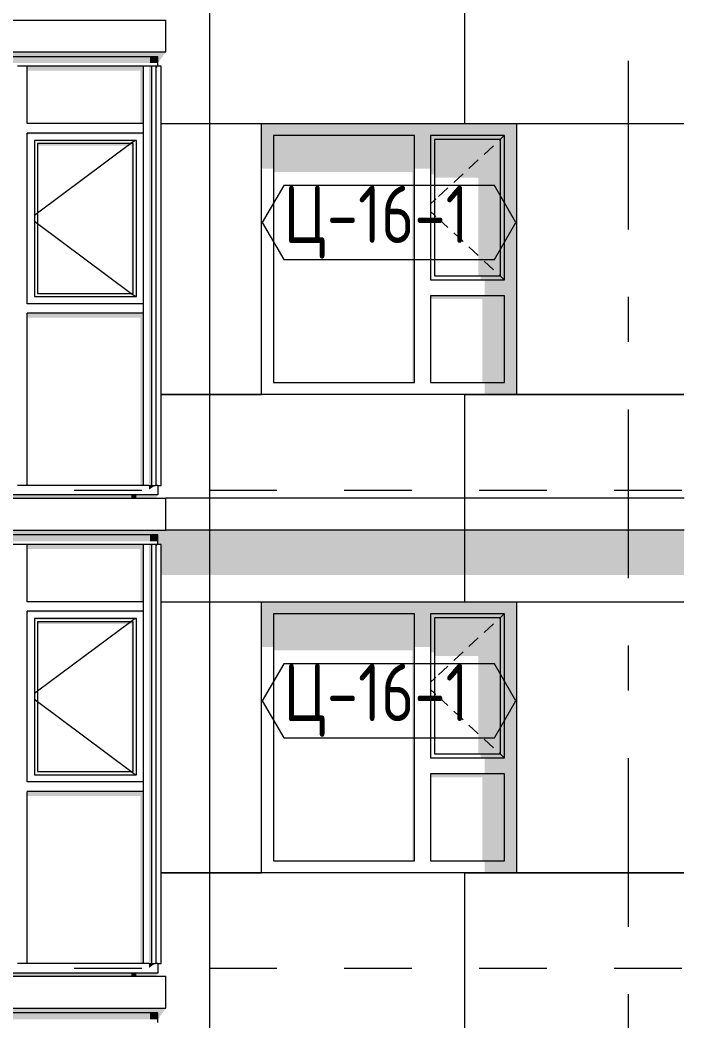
# Model space of a CAD drawing. Header units: millimetres. Extents: x 18162 to 7085488, y 72188 to 247925.
# Drawn here: x 4836125 to 4840290, y 85506 to 91787 of the extents above; entities that cross this region are included whole.
import ezdxf
from ezdxf.enums import TextEntityAlignment as Align

# ---------------------------------------------------------------- set-up
doc = ezdxf.new("R2010")
doc.units = ezdxf.units.MM
doc.header["$MEASUREMENT"] = 0
doc.linetypes.add('Dashed', pattern=[423.333333, 211.666667, -211.666667])
doc.linetypes.add('Double Dashed', pattern=[1093.611073, 529.166651, -211.666656, 141.111112, -211.666656])
for name, color, linetype in [('Archicad Windows', 7, 'Continuous'), ('Finish - Wall', 7, 'Continuous'), ('Interior - Stair & Railing', 7, 'Continuous'), ('Structural - Bearing', 7, 'Continuous'), ('Structural - Grid', 7, 'Continuous')]:
    doc.layers.add(name, color=color, linetype=linetype)
doc.styles.add('GENERATED_STYLE_3', font='', dxfattribs={"width": 0.8})
doc.styles.get('GENERATED_STYLE_3').set_extended_font_data('ISOCPEUR MON')
doc.dimstyles.new('GENERATED_STYLE__15', dxfattribs={"dimtxt": 440.00001, "dimasz": 228, "dimexe": 0.18, "dimexo": 150, "dimgap": 0, "dimtad": 1, "dimdec": 0, "dimzin": 0, "dimdsep": 46, "dimtxsty": 'GENERATED_STYLE_3', "dimblk": 'ARROWHEAD_2', "dimblk1": 'ARROWHEAD_2', "dimblk2": 'ARROWHEAD_2', "dimcen": 0.09, "dimclrd": 13, "dimclre": 13, "dimclrt": 13, "dimadec": 0, "dimazin": 0, "dimtfac": 1, "dimtdec": 4, "dimtmove": 0, "dimatfit": 3, "dimfxl": 1, "dimtolj": 1, "dimtzin": 0, "dimarcsym": 0})

# ---------------------------------------------------------------- blocks, each defined once
blk = doc.blocks.new('*X1776', base_point=(4860813, 82836.7))
at = {"layer": 'Structural - Bearing', "color": 8, "linetype": 'Continuous', "lineweight": 13}
for p, q in [((4837313, 94736.7), (4837313, 92436.7)), ((4838913, 94736.7), (4838913, 94136.7)), ((4834113, 94586.7), (4834113, 94556.7)), ((4835713, 94586.7), (4835713, 94556.7)), ((4837009, 94136.7), (4837313, 94136.7)), ((4837313, 94136.7), (4837639.5, 94136.7)), ((4839239.5, 94136.7), (4840013, 94136.7)), ((4840013, 94136.7), (4840289.5, 94136.7)), ((4837313, 92436.7), (4837009, 92436.7)), ((4837009, 92436.7), (4837313, 92436.7)), ((4837313, 92436.7), (4837639.5, 92436.7)), ((4837313, 92436.7), (4837313, 91836.7)), ((4837639.5, 92436.7), (4837313, 92436.7)), ((4838913, 92436.7), (4840013, 92436.7)), ((4838913, 92436.7), (4838913, 91836.7)), ((4840013, 92436.7), (4839239.5, 92436.7)), ((4840289.5, 92436.7), (4840013, 92436.7)), ((4840013, 92436.7), (4840289.5, 92436.7)), ((4837313, 91836.7), (4837313, 91736.7)), ((4838913, 91836.7), (4838913, 91736.7)), ((4834113, 91806.7), (4834113, 91786.7)), ((4835713, 91806.7), (4835713, 91786.7))]:
    blk.add_line(p, q, dxfattribs=at)
blk = doc.blocks.new('*X1839', base_point=(4860813, 82836.7))
at = {"layer": 'Structural - Bearing', "color": 8, "linetype": 'Continuous', "lineweight": 13}
for p, q in [((4834113, 88586.7), (4834113, 88556.7)), ((4835713, 88586.7), (4835713, 88556.7)), ((4837313, 88586.7), (4837313, 86436.7)), ((4838913, 88586.7), (4838913, 88136.7)), ((4837009, 88136.7), (4837313, 88136.7)), ((4837313, 88136.7), (4837639.5, 88136.7)), ((4839239.5, 88136.7), (4840013, 88136.7)), ((4840013, 88136.7), (4840289.5, 88136.7)), ((4837313, 86436.7), (4837009, 86436.7)), ((4837009, 86436.7), (4837313, 86436.7)), ((4837313, 86436.7), (4837639.5, 86436.7)), ((4837313, 86436.7), (4837313, 85836.7)), ((4837639.5, 86436.7), (4837313, 86436.7)), ((4838913, 86436.7), (4840013, 86436.7)), ((4838913, 86436.7), (4838913, 85836.7)), ((4840013, 86436.7), (4839239.5, 86436.7)), ((4840289.5, 86436.7), (4840013, 86436.7)), ((4840013, 86436.7), (4840289.5, 86436.7)), ((4837313, 85836.7), (4837313, 85736.7)), ((4838913, 85836.7), (4838913, 85736.7))]:
    blk.add_line(p, q, dxfattribs=at)
blk = doc.blocks.new('*X1846', base_point=(4860813, 82836.7))
at = {"layer": 'Structural - Bearing', "color": 7, "linetype": 'Continuous', "lineweight": 9}
for p, q in [((4837313, 88786.7), (4837313, 88586.7)), ((4838913, 88786.7), (4838913, 88586.7))]:
    blk.add_line(p, q, dxfattribs=at)
blk = doc.blocks.new('*X1982', base_point=(4860813, 82836.7))
at = {"layer": 'Structural - Bearing', "color": 8, "linetype": 'Continuous', "lineweight": 13}
for p, q in [((4837313, 91736.7), (4837313, 89436.7)), ((4838913, 91736.7), (4838913, 91136.7)), ((4834113, 91586.7), (4834113, 91556.7)), ((4835713, 91586.7), (4835713, 91556.7)), ((4837009, 91136.7), (4837313, 91136.7)), ((4837313, 91136.7), (4837639.5, 91136.7)), ((4839239.5, 91136.7), (4840013, 91136.7)), ((4840013, 91136.7), (4840289.5, 91136.7)), ((4837313, 89436.7), (4837009, 89436.7)), ((4837009, 89436.7), (4837313, 89436.7)), ((4837313, 89436.7), (4837639.5, 89436.7)), ((4837313, 89436.7), (4837313, 88836.7)), ((4837639.5, 89436.7), (4837313, 89436.7)), ((4838913, 89436.7), (4840013, 89436.7)), ((4838913, 89436.7), (4838913, 88836.7)), ((4840013, 89436.7), (4839239.5, 89436.7)), ((4840289.5, 89436.7), (4840013, 89436.7)), ((4840013, 89436.7), (4840289.5, 89436.7)), ((4837313, 88836.7), (4837313, 88786.7)), ((4838913, 88836.7), (4838913, 88786.7))]:
    blk.add_line(p, q, dxfattribs=at)
blk = doc.blocks.new('*X2047', base_point=(4860813, 82836.7))
at = {"layer": 'Structural - Bearing', "color": 8, "linetype": 'Continuous', "lineweight": 13}
for p, q in [((4837313, 85736.7), (4837313, 83436.7)), ((4838913, 85736.7), (4838913, 85136.7)), ((4834113, 85586.7), (4834113, 85556.7)), ((4835713, 85586.7), (4835713, 85556.7)), ((4837009, 85136.7), (4837313, 85136.7)), ((4837313, 85136.7), (4837639.5, 85136.7)), ((4839239.5, 85136.7), (4840013, 85136.7)), ((4840013, 85136.7), (4840289.5, 85136.7)), ((4837313, 83436.7), (4837009, 83436.7)), ((4837009, 83436.7), (4837313, 83436.7)), ((4837313, 83436.7), (4837639.5, 83436.7)), ((4837313, 83436.7), (4837313, 82836.7)), ((4837639.5, 83436.7), (4837313, 83436.7)), ((4838913, 83436.7), (4840013, 83436.7)), ((4838913, 83436.7), (4838913, 82836.7)), ((4840013, 83436.7), (4839239.5, 83436.7)), ((4840289.5, 83436.7), (4840013, 83436.7)), ((4840013, 83436.7), (4840289.5, 83436.7)), ((4837313, 82836.7), (4837313, 82736.7)), ((4838913, 82836.7), (4838913, 82736.7))]:
    blk.add_line(p, q, dxfattribs=at)
blk = doc.blocks.new('*D2094', base_point=(4860813, 82836.7))
at = {"color": 13, "linetype": 'Continuous', "lineweight": 13}
for p, q in [((4844580.9, 133286.7), (4844580.9, 133433.4)), ((4844805.9, 133286.7), (4829939.5, 133286.7)), ((4844580.9, 82736.7), (4844580.9, 133286.7))]:
    blk.add_line(p, q, dxfattribs=at)
at = {"color": 12, "linetype": 'Continuous', "lineweight": 35}
for p, q in [((4844730.9, 133200.1), (4844430.9, 133373.3)), ((4844430.9, 82823.3), (4844730.9, 82650.1))]:
    blk.add_line(p, q, dxfattribs=at)
at = {"color": 13, "lineweight": 13, "insert": (4844708.4, 107335.5), "char_height": 440, "attachment_point": 7, "rotation": 90, "style": 'GENERATED_STYLE_3'}
blk.add_mtext('\\A1;{\\pql;\\fISOCPEUR MON|b0|i0|c0|p0;\\W0.800000;50,550}', dxfattribs=at)
blk = doc.blocks.new('ARROWHEAD_2')
at = {"color": 0, "linetype": 'Continuous', "lineweight": 0}
for p, q in [((-0.378, -0.655), (0.378, 0.655)), ((0, 0), (-1, 0))]:
    blk.add_line(p, q, dxfattribs=at)
blk = doc.blocks.new('Label_34_3', base_point=(4838439.5, 87281.7))
at = {"color": 13, "linetype": 'Continuous', "lineweight": 13, "flags": 128}
blk.add_lwpolyline([(4837644.4, 87515.9), (4837778.5, 87283.7), (4839100.6, 87283.7), (4839234.7, 87515.9), (4839100.6, 87748.2), (4837778.5, 87748.2)], close=True, dxfattribs=at)
at = {"color": 13, "lineweight": 13, "insert": (4837778.5, 87747.5), "char_height": 360, "attachment_point": 1, "style": 'GENERATED_STYLE_3'}
blk.add_mtext('\\A1;{\\pql;\\pt0,253000;\\fISOCPEUR MON|b0|i0|c0|p0;\\W0.800000;Ц-16-1\\fISOCPEUR MON|b0|i0|c0|p0;\\W0.800000;\\A1{\\H.66x;\\S^  ;}\\fISOCPEUR MON|b0|i0|c0|p0;\\W0.800000;\\fISOCPEUR MON|b0|i0|c0|p0;\\W0.800000;\\A1{\\H.66x;\\S^  ;}\\fISOCPEUR MON|b0|i0|c0|p0;\\W0.800000; \\fISOCPEUR MON|b0|i0|c0|p0;\\W0.800000;\\fISOCPEUR MON|b0|i0|c0|p0;\\W0.800000;\\fISOCPEUR MON|b0|i0|c0|p0;\\W0.800000;\\fISOCPEUR MON|b0|i0|c0|p0;\\W0.800000;\\fISOCPEUR MON|b0|i0|c0|p0;\\W0.800000;\\fISOCPEUR MON|b0|i0|c0|p0;\\W0.800000;\\fISOCPEUR MON|b0|i0|c0|p0;\\W0.800000;\\fISOCPEUR MON|b0|i0|c0|p0;\\W0.800000;\\fISOCPEUR MON|b0|i0|c0|p0;\\W0.800000;\\fISOCPEUR MON|b0|i0|c0|p0;\\W0.800000;\\fISOCPEUR MON|b0|i0|c0|p0;\\W0.800000;\\fISOCPEUR MON|b0|i0|c0|p0;\\W0.800000;\\fISOCPEUR MON|b0|i0|c0|p0;\\W0.800000;\\fISOCPEUR MON|b0|i0|c0|p0;\\W0.800000;\\fISOCPEUR MON|b0|i0|c0|p0;\\W0.800000;\\fISOCPEUR MON|b0|i0|c0|p0;\\W0.800000;\\fISOCPEUR MON|b0|i0|c0|p0;\\W0.800000;\\fISOCPEUR MON|b0|i0|c0|p0;\\W0.800000;\\fISOCPEUR MON|b0|i0|c0|p0;\\W0.800000;\\fISOCPEUR MON|b0|i0|c0|p0;\\W0.800000;\\fISOCPEUR MON|b0|i0|c0|p0;\\W0.800000;\\fISOCPEUR MON|b0|i0|c0|p0;\\W0.800000;\\fISOCPEUR MON|b0|i0|c0|p0;\\W0.800000;\\fISOCPEUR MON|b0|i0|c0|p0;\\W0.800000;\\fISOCPEUR MON|b0|i0|c0|p0;\\W0.800000;\\fISOCPEUR MON|b0|i0|c0|p0;\\W0.800000;\\fISOCPEUR MON|b0|i0|c0|p0;\\W0.800000;\\fISOCPEUR MON|b0|i0|c0|p0;\\W0.800000;\\fISOCPEUR MON|b0|i0|c0|p0;\\W0.800000;\\fISOCPEUR MON|b0|i0|c0|p0;\\W0.800000;\\fISOCPEUR MON|b0|i0|c0|p0;\\W0.800000;\\fISOCPEUR MON|b0|i0|c0|p0;\\W0.800000;\\fISOCPEUR MON|b0|i0|c0|p0;\\W0.800000;\\fISOCPEUR MON|b0|i0|c0|p0;\\W0.800000;\\fISOCPEUR MON|b0|i0|c0|p0;\\W0.800000;\\fISOCPEUR MON|b0|i0|c0|p0;\\W0.800000;\\fISOCPEUR MON|b0|i0|c0|p0;\\W0.800000;\\fISOCPEUR MON|b0|i0|c0|p0;\\W0.800000;\\fISOCPEUR MON|b0|i0|c0|p0;\\W0.800000;\\fISOCPEUR MON|b0|i0|c0|p0;\\W0.800000;\\fISOCPEUR MON|b0|i0|c0|p0;\\W0.800000;\\fISOCPEUR MON|b0|i0|c0|p0;\\W0.800000;\\fISOCPEUR MON|b0|i0|c0|p0;\\W0.800000;}', dxfattribs=at)
blk = doc.blocks.new('Label_71_3', base_point=(4838439.5, 90281.7))
at = {"color": 13, "linetype": 'Continuous', "lineweight": 13, "flags": 128}
blk.add_lwpolyline([(4837644.4, 90515.9), (4837778.5, 90283.7), (4839100.6, 90283.7), (4839234.7, 90515.9), (4839100.6, 90748.2), (4837778.5, 90748.2)], close=True, dxfattribs=at)
at = {"color": 13, "lineweight": 13, "insert": (4837778.5, 90747.5), "char_height": 360, "attachment_point": 1, "style": 'GENERATED_STYLE_3'}
blk.add_mtext('\\A1;{\\pql;\\pt0,253000;\\fISOCPEUR MON|b0|i0|c0|p0;\\W0.800000;Ц-16-1\\fISOCPEUR MON|b0|i0|c0|p0;\\W0.800000;\\A1{\\H.66x;\\S^  ;}\\fISOCPEUR MON|b0|i0|c0|p0;\\W0.800000;\\fISOCPEUR MON|b0|i0|c0|p0;\\W0.800000;\\A1{\\H.66x;\\S^  ;}\\fISOCPEUR MON|b0|i0|c0|p0;\\W0.800000; \\fISOCPEUR MON|b0|i0|c0|p0;\\W0.800000;\\fISOCPEUR MON|b0|i0|c0|p0;\\W0.800000;\\fISOCPEUR MON|b0|i0|c0|p0;\\W0.800000;\\fISOCPEUR MON|b0|i0|c0|p0;\\W0.800000;\\fISOCPEUR MON|b0|i0|c0|p0;\\W0.800000;\\fISOCPEUR MON|b0|i0|c0|p0;\\W0.800000;\\fISOCPEUR MON|b0|i0|c0|p0;\\W0.800000;\\fISOCPEUR MON|b0|i0|c0|p0;\\W0.800000;\\fISOCPEUR MON|b0|i0|c0|p0;\\W0.800000;\\fISOCPEUR MON|b0|i0|c0|p0;\\W0.800000;\\fISOCPEUR MON|b0|i0|c0|p0;\\W0.800000;\\fISOCPEUR MON|b0|i0|c0|p0;\\W0.800000;\\fISOCPEUR MON|b0|i0|c0|p0;\\W0.800000;\\fISOCPEUR MON|b0|i0|c0|p0;\\W0.800000;\\fISOCPEUR MON|b0|i0|c0|p0;\\W0.800000;\\fISOCPEUR MON|b0|i0|c0|p0;\\W0.800000;\\fISOCPEUR MON|b0|i0|c0|p0;\\W0.800000;\\fISOCPEUR MON|b0|i0|c0|p0;\\W0.800000;\\fISOCPEUR MON|b0|i0|c0|p0;\\W0.800000;\\fISOCPEUR MON|b0|i0|c0|p0;\\W0.800000;\\fISOCPEUR MON|b0|i0|c0|p0;\\W0.800000;\\fISOCPEUR MON|b0|i0|c0|p0;\\W0.800000;\\fISOCPEUR MON|b0|i0|c0|p0;\\W0.800000;\\fISOCPEUR MON|b0|i0|c0|p0;\\W0.800000;\\fISOCPEUR MON|b0|i0|c0|p0;\\W0.800000;\\fISOCPEUR MON|b0|i0|c0|p0;\\W0.800000;\\fISOCPEUR MON|b0|i0|c0|p0;\\W0.800000;\\fISOCPEUR MON|b0|i0|c0|p0;\\W0.800000;\\fISOCPEUR MON|b0|i0|c0|p0;\\W0.800000;\\fISOCPEUR MON|b0|i0|c0|p0;\\W0.800000;\\fISOCPEUR MON|b0|i0|c0|p0;\\W0.800000;\\fISOCPEUR MON|b0|i0|c0|p0;\\W0.800000;\\fISOCPEUR MON|b0|i0|c0|p0;\\W0.800000;\\fISOCPEUR MON|b0|i0|c0|p0;\\W0.800000;\\fISOCPEUR MON|b0|i0|c0|p0;\\W0.800000;\\fISOCPEUR MON|b0|i0|c0|p0;\\W0.800000;\\fISOCPEUR MON|b0|i0|c0|p0;\\W0.800000;\\fISOCPEUR MON|b0|i0|c0|p0;\\W0.800000;\\fISOCPEUR MON|b0|i0|c0|p0;\\W0.800000;\\fISOCPEUR MON|b0|i0|c0|p0;\\W0.800000;\\fISOCPEUR MON|b0|i0|c0|p0;\\W0.800000;\\fISOCPEUR MON|b0|i0|c0|p0;\\W0.800000;\\fISOCPEUR MON|b0|i0|c0|p0;\\W0.800000;}', dxfattribs=at)
blk = doc.blocks.new('Standard grid marker[373]_3', base_point=(4839939.5, 142836.7))
at = {"layer": 'Structural - Grid', "color": 13, "linetype": 'Double Dashed', "lineweight": 13, "ltscale": 2}
blk.add_line((4839939.5, 141836.7), (4839939.5, 80336.7), dxfattribs=at)
at = {"layer": 'Structural - Grid', "color": 13, "lineweight": 13, "style": 'GENERATED_STYLE_3'}
blk.add_attdef('AC_MarkerText_1', text='', height=500, rotation=360, dxfattribs=at).set_placement((4839939.5, 78986.7), align=Align.TOP_CENTER)

msp = doc.modelspace()

# ---------------------------------------------------------------- hatches: boundary and pattern name
at = {"layer": 'Archicad Windows', "linetype": 'Continuous', "lineweight": 0}
for points in [[(4837639.5, 91136.7), (4837639.5, 91061.7), (4837714.5, 91061.7), (4838599.5, 91061.7), (4838699.5, 91061.7), (4839164.5, 91061.7), (4839239.5, 91061.7), (4839239.5, 91136.7)], [(4837714.5, 91061.7), (4837639.5, 91061.7), (4837639.5, 90853.8), (4837714.5, 90853.8)], [(4838599.5, 91061.7), (4837714.5, 91061.7), (4837714.5, 90832.6), (4838584.5, 90832.6), (4838584.5, 89511.7), (4838599.5, 89511.7)], [(4838599.5, 91061.7), (4838599.5, 90853.8), (4838699.5, 90853.8), (4838699.5, 91061.7)], [(4839164.5, 91061.7), (4838699.5, 91061.7), (4838699.5, 91036.7), (4838724.5, 91036.7), (4839139.5, 91036.7), (4839164.5, 91036.7)], [(4838699.5, 91036.7), (4838699.5, 90818.5), (4838724.5, 90818.5), (4838724.5, 91036.7)], [(4839139.5, 91036.7), (4838724.5, 91036.7), (4838724.5, 90797.3), (4838999.5, 90797.3), (4838999.5, 90181.7), (4839139.5, 90181.7)], [(4839139.5, 90181.7), (4839164.5, 90181.7), (4839164.5, 91036.7), (4839139.5, 91036.7)], [(4839164.5, 90156.7), (4839164.5, 90056.7), (4839164.5, 89511.7), (4839239.5, 89511.7), (4839239.5, 91061.7), (4839164.5, 91061.7)], [(4839164.5, 90181.7), (4839014.5, 90181.7), (4839014.5, 90156.7), (4839164.5, 90156.7)], [(4839164.5, 90156.7), (4839039.5, 90156.7), (4839039.5, 90056.7), (4839164.5, 90056.7)], [(4838699.5, 90056.7), (4838699.5, 90035.5), (4839024.5, 90035.5), (4839024.5, 89511.7), (4839164.5, 89511.7), (4839164.5, 90056.7)], [(4839039.5, 89511.7), (4839039.5, 89436.7), (4839239.5, 89436.7), (4839239.5, 89511.7)], [(4837639.5, 88061.7), (4837714.5, 88061.7), (4838599.5, 88061.7), (4838699.5, 88061.7), (4839164.5, 88061.7), (4839239.5, 88061.7), (4839239.5, 88136.7), (4837639.5, 88136.7)], [(4837714.5, 88061.7), (4837639.5, 88061.7), (4837639.5, 87853.8), (4837714.5, 87853.8)], [(4838599.5, 88061.7), (4837714.5, 88061.7), (4837714.5, 87832.6), (4838584.5, 87832.6), (4838584.5, 86511.7), (4838599.5, 86511.7)], [(4838599.5, 88061.7), (4838599.5, 87853.8), (4838699.5, 87853.8), (4838699.5, 88061.7)], [(4838699.5, 88061.7), (4838699.5, 88036.7), (4838724.5, 88036.7), (4839139.5, 88036.7), (4839164.5, 88036.7), (4839164.5, 88061.7)], [(4839164.5, 87156.7), (4839164.5, 87056.7), (4839164.5, 86511.7), (4839239.5, 86511.7), (4839239.5, 88061.7), (4839164.5, 88061.7)], [(4838699.5, 88036.7), (4838699.5, 87818.5), (4838724.5, 87818.5), (4838724.5, 88036.7)], [(4838724.5, 87797.3), (4838999.5, 87797.3), (4838999.5, 87181.7), (4839139.5, 87181.7), (4839139.5, 88036.7), (4838724.5, 88036.7)], [(4839139.5, 87181.7), (4839164.5, 87181.7), (4839164.5, 88036.7), (4839139.5, 88036.7)], [(4839014.5, 87181.7), (4839014.5, 87156.7), (4839164.5, 87156.7), (4839164.5, 87181.7)], [(4839039.5, 87156.7), (4839039.5, 87056.7), (4839164.5, 87056.7), (4839164.5, 87156.7)], [(4839164.5, 87056.7), (4838699.5, 87056.7), (4838699.5, 87035.5), (4839024.5, 87035.5), (4839024.5, 86511.7), (4839164.5, 86511.7)], [(4839039.5, 86511.7), (4839039.5, 86436.7), (4839239.5, 86436.7), (4839239.5, 86511.7)]]:
    msp.add_hatch(color=49, dxfattribs=at).paths.add_polyline_path(points)
at = {"layer": 'Finish - Wall', "linetype": 'Continuous', "lineweight": 0}
for points in [[(4834189.5, 91556.7), (4834189.5, 91516), (4836139.5, 91516), (4836139.5, 91556.7)], [(4836139.5, 91556.7), (4836139.5, 91516), (4836939.5, 91516), (4836939.5, 91556.7)], [(4836939.5, 91556.7), (4836939.5, 91516), (4836989.5, 91516), (4836989.5, 91556.7)], [(4836169.5, 91468.4), (4836879.5, 91468.4), (4836879.5, 91136.7), (4836899.5, 91136.7), (4836899.5, 91496.7), (4836169.5, 91496.7)], [(4836952.4, 91496.7), (4836932.9, 91496.7), (4836932.9, 91106.7), (4836952.4, 91106.7)], [(4836979.5, 91496.7), (4836979.5, 91486), (4836980.7, 91484.3), (4836989.5, 91496.7)], [(4836176.6, 91069.6), (4836169.5, 91076.7), (4836169.5, 91069.6)], [(4836169.5, 91076.7), (4836176.6, 91069.6), (4836892.4, 91069.6), (4836899.5, 91076.7)], [(4836892.4, 91069.6), (4836894.5, 91069.6), (4836894.5, 90011.7), (4836899.5, 90006.7), (4836899.5, 91076.7)], [(4836952.4, 91106.7), (4836932.9, 91106.7), (4836932.9, 89976.7), (4836952.4, 89976.7)], [(4836214.5, 91031.7), (4836214.5, 91024.6), (4836221.6, 91024.6)], [(4836854.5, 91031.7), (4836214.5, 91031.7), (4836221.6, 91024.6), (4836847.4, 91024.6)], [(4836834.5, 91011.7), (4836234.5, 91011.7), (4836234.5, 90997.5), (4836824.5, 90997.5), (4836824.5, 90071.7), (4836834.5, 90071.7)], [(4836854.5, 91031.7), (4836847.4, 91024.6), (4836849.5, 91024.6), (4836849.5, 90056.7), (4836854.5, 90051.7)], [(4836849.5, 90051.7), (4836854.5, 90051.7), (4836849.5, 90056.7)], [(4836894.5, 90011.7), (4836894.5, 90006.7), (4836899.5, 90006.7)], [(4836169.5, 89946.7), (4836169.5, 89918.4), (4836879.5, 89918.4), (4836879.5, 88866.7), (4836899.5, 88866.7), (4836899.5, 89946.7)], [(4836952.4, 89976.7), (4836932.9, 89976.7), (4836932.9, 88866.7), (4836952.4, 88866.7)], [(4836932.9, 88839.1), (4836939.5, 88843.8), (4836939.5, 88866.7), (4836932.9, 88866.7)], [(4836971.9, 88866.7), (4836939.5, 88866.7), (4836939.5, 88843.8)], [(4836139.5, 88556.7), (4834189.5, 88556.7), (4834189.5, 88516), (4836139.5, 88516)], [(4836139.5, 88516), (4836939.5, 88516), (4836939.5, 88556.7), (4836139.5, 88556.7)], [(4836989.5, 88556.7), (4836939.5, 88556.7), (4836939.5, 88516), (4836989.5, 88516)], [(4836169.5, 88496.7), (4836169.5, 88468.4), (4836879.5, 88468.4), (4836879.5, 88136.7), (4836899.5, 88136.7), (4836899.5, 88496.7)], [(4836932.9, 88496.7), (4836932.9, 88106.7), (4836952.4, 88106.7), (4836952.4, 88496.7)], [(4836979.5, 88496.7), (4836979.5, 88486), (4836980.7, 88484.3), (4836989.5, 88496.7)], [(4836176.6, 88069.6), (4836169.5, 88076.7), (4836169.5, 88069.6)], [(4836169.5, 88076.7), (4836176.6, 88069.6), (4836892.4, 88069.6), (4836899.5, 88076.7)], [(4836892.4, 88069.6), (4836894.5, 88069.6), (4836894.5, 87011.7), (4836899.5, 87006.7), (4836899.5, 88076.7)], [(4836952.4, 88106.7), (4836932.9, 88106.7), (4836932.9, 86976.7), (4836952.4, 86976.7)], [(4836214.5, 88031.7), (4836214.5, 88024.6), (4836221.6, 88024.6)], [(4836854.5, 88031.7), (4836214.5, 88031.7), (4836221.6, 88024.6), (4836847.4, 88024.6)], [(4836834.5, 88011.7), (4836234.5, 88011.7), (4836234.5, 87997.5), (4836824.5, 87997.5), (4836824.5, 87071.7), (4836834.5, 87071.7)], [(4836847.4, 88024.6), (4836849.5, 88024.6), (4836849.5, 87056.7), (4836854.5, 87051.7), (4836854.5, 88031.7)], [(4836849.5, 87051.7), (4836854.5, 87051.7), (4836849.5, 87056.7)], [(4836894.5, 87006.7), (4836899.5, 87006.7), (4836894.5, 87011.7)], [(4836169.5, 86946.7), (4836169.5, 86918.4), (4836879.5, 86918.4), (4836879.5, 85866.7), (4836899.5, 85866.7), (4836899.5, 86946.7)], [(4836952.4, 86976.7), (4836932.9, 86976.7), (4836932.9, 85866.7), (4836952.4, 85866.7)], [(4836932.9, 85839.1), (4836939.5, 85843.8), (4836939.5, 85866.7), (4836932.9, 85866.7)], [(4836971.9, 85866.7), (4836939.5, 85866.7), (4836939.5, 85843.8)], [(4834189.5, 85556.7), (4834189.5, 85516), (4836139.5, 85516), (4836139.5, 85556.7)], [(4836139.5, 85516), (4836939.5, 85516), (4836939.5, 85556.7), (4836139.5, 85556.7)], [(4836939.5, 85556.7), (4836939.5, 85516), (4836989.5, 85516), (4836989.5, 85556.7)]]:
    msp.add_hatch(color=49, dxfattribs=at).paths.add_polyline_path(points)
at = {"layer": 'Interior - Stair & Railing', "linetype": 'Continuous', "lineweight": 0}
for points in [[(4836827.5, 88806.7), (4836827.5, 88786.7), (4836827.7, 88786.7), (4836827.7, 88806.7)], [(4836827.7, 88806.7), (4836827.7, 88786.7), (4836828.2, 88786.7), (4836828.2, 88806.7)], [(4836829.1, 88806.7), (4836828.2, 88806.7), (4836828.2, 88786.7), (4836829.1, 88786.7)], [(4836830.3, 88806.7), (4836829.1, 88806.7), (4836829.1, 88786.7), (4836830.3, 88786.7)], [(4836831.8, 88806.7), (4836830.3, 88806.7), (4836830.3, 88786.7), (4836831.8, 88786.7)], [(4836833.5, 88806.7), (4836831.8, 88806.7), (4836831.8, 88786.7), (4836833.5, 88786.7)], [(4836835.4, 88806.7), (4836833.5, 88806.7), (4836833.5, 88786.7), (4836835.4, 88786.7)], [(4836837.4, 88806.7), (4836835.4, 88806.7), (4836835.4, 88786.7), (4836837.4, 88786.7)], [(4836839.5, 88806.7), (4836837.4, 88806.7), (4836837.4, 88786.7), (4836839.5, 88786.7)], [(4836841.6, 88806.7), (4836839.5, 88806.7), (4836839.5, 88786.7), (4836841.6, 88786.7)], [(4836843.6, 88806.7), (4836841.6, 88806.7), (4836841.6, 88786.7), (4836843.6, 88786.7)], [(4836845.5, 88806.7), (4836843.6, 88806.7), (4836843.6, 88786.7), (4836845.5, 88786.7)], [(4836847.2, 88806.7), (4836845.5, 88806.7), (4836845.5, 88786.7), (4836847.2, 88786.7)], [(4836848.7, 88806.7), (4836847.2, 88806.7), (4836847.2, 88786.7), (4836848.7, 88786.7)], [(4836849.9, 88806.7), (4836848.7, 88806.7), (4836848.7, 88786.7), (4836849.9, 88786.7)], [(4836850.8, 88806.7), (4836849.9, 88806.7), (4836849.9, 88786.7), (4836850.8, 88786.7)], [(4836850.8, 88806.7), (4836850.8, 88786.7), (4836851.3, 88786.7), (4836851.3, 88806.7)], [(4836851.3, 88806.7), (4836851.3, 88786.7), (4836851.5, 88786.7), (4836851.5, 88806.7)], [(4836827.7, 85806.7), (4836827.5, 85806.7), (4836827.5, 85786.7), (4836827.7, 85786.7)], [(4836827.7, 85806.7), (4836827.7, 85786.7), (4836828.2, 85786.7), (4836828.2, 85806.7)], [(4836829.1, 85806.7), (4836828.2, 85806.7), (4836828.2, 85786.7), (4836829.1, 85786.7)], [(4836830.3, 85806.7), (4836829.1, 85806.7), (4836829.1, 85786.7), (4836830.3, 85786.7)], [(4836830.3, 85806.7), (4836830.3, 85786.7), (4836831.8, 85786.7), (4836831.8, 85806.7)], [(4836833.5, 85806.7), (4836831.8, 85806.7), (4836831.8, 85786.7), (4836833.5, 85786.7)], [(4836835.4, 85806.7), (4836833.5, 85806.7), (4836833.5, 85786.7), (4836835.4, 85786.7)], [(4836837.4, 85806.7), (4836835.4, 85806.7), (4836835.4, 85786.7), (4836837.4, 85786.7)], [(4836839.5, 85806.7), (4836837.4, 85806.7), (4836837.4, 85786.7), (4836839.5, 85786.7)], [(4836841.6, 85806.7), (4836839.5, 85806.7), (4836839.5, 85786.7), (4836841.6, 85786.7)], [(4836841.6, 85786.7), (4836843.6, 85786.7), (4836843.6, 85806.7), (4836841.6, 85806.7)], [(4836845.5, 85806.7), (4836843.6, 85806.7), (4836843.6, 85786.7), (4836845.5, 85786.7)], [(4836847.2, 85806.7), (4836845.5, 85806.7), (4836845.5, 85786.7), (4836847.2, 85786.7)], [(4836847.2, 85806.7), (4836847.2, 85786.7), (4836848.7, 85786.7), (4836848.7, 85806.7)], [(4836849.9, 85806.7), (4836848.7, 85806.7), (4836848.7, 85786.7), (4836849.9, 85786.7)], [(4836850.8, 85806.7), (4836849.9, 85806.7), (4836849.9, 85786.7), (4836850.8, 85786.7)], [(4836850.8, 85806.7), (4836850.8, 85786.7), (4836851.3, 85786.7), (4836851.3, 85806.7)], [(4836851.5, 85806.7), (4836851.3, 85806.7), (4836851.3, 85786.7), (4836851.5, 85786.7)]]:
    msp.add_hatch(color=49, dxfattribs=at).paths.add_polyline_path(points)
at = {"layer": 'Structural - Bearing', "linetype": 'Continuous', "lineweight": 0}
for points in [[(4837039.5, 91586.7), (4833489.5, 91586.7), (4833489.5, 91556.7), (4836989.5, 91556.7), (4836989.5, 91516)], [(4835951.5, 88806.7), (4835951.5, 88786.7), (4836827.5, 88786.7), (4836827.5, 88806.7)], [(4836989.5, 88806.7), (4836851.5, 88806.7), (4836851.5, 88786.7), (4836975.4, 88786.7)], [(4837039.5, 88736.7), (4837039.9, 88736.7), (4837039.9, 88786.7), (4837039.5, 88786.1)], [(4833489.5, 88586.7), (4833489.5, 88556.7), (4836989.5, 88556.7), (4836989.5, 88496.7), (4837009, 88496.7), (4837009, 88303.8), (4840289.5, 88303.8), (4840289.5, 88586.7), (4837039.9, 88586.7), (4837039.9, 88736.7), (4837039.5, 88736.7), (4837039.5, 88586.7)], [(4836827.5, 85806.7), (4835951.5, 85806.7), (4835951.5, 85786.7), (4836827.5, 85786.7)], [(4836851.5, 85786.7), (4836975.4, 85786.7), (4836989.5, 85806.7), (4836851.5, 85806.7)], [(4833489.5, 85556.7), (4836989.5, 85556.7), (4836989.5, 85516), (4837039.5, 85586.7), (4833489.5, 85586.7)]]:
    msp.add_hatch(color=49, dxfattribs=at).paths.add_polyline_path(points)

# ---------------------------------------------------------------- linework, layer by layer
at = {"color": 8, "linetype": 'Dashed', "lineweight": 13, "ltscale": 2}
for p, q in [((4805138.5, 88836.7), (4846132, 88836.7)), ((4805138.5, 85836.7), (4846132, 85836.7))]:
    msp.add_line(p, q, dxfattribs=at)
at = {"layer": 'Archicad Windows', "color": 7, "linetype": 'Continuous', "lineweight": 13}
for p, q in [((4837639.5, 91136.7), (4839239.5, 91136.7)), ((4837639.5, 89436.7), (4837639.5, 91136.7)), ((4839239.5, 91136.7), (4839239.5, 89436.7)), ((4839239.5, 89436.7), (4837639.5, 89436.7)), ((4837639.5, 88136.7), (4839239.5, 88136.7)), ((4837639.5, 86436.7), (4837639.5, 88136.7)), ((4839239.5, 88136.7), (4839239.5, 86436.7)), ((4839239.5, 86436.7), (4837639.5, 86436.7))]:
    msp.add_line(p, q, dxfattribs=at)
at = {"layer": 'Archicad Windows', "color": 7, "linetype": 'Continuous', "lineweight": 9}
for p, q in [((4837714.5, 91061.7), (4837714.5, 89511.7)), ((4838599.5, 91061.7), (4837714.5, 91061.7)), ((4838599.5, 89511.7), (4838599.5, 91061.7)), ((4838699.5, 91061.7), (4838699.5, 90156.7)), ((4839164.5, 91061.7), (4838699.5, 91061.7)), ((4838724.5, 91036.7), (4838724.5, 90181.7)), ((4839139.5, 91036.7), (4838724.5, 91036.7)), ((4839135.6, 91036.7), (4839130.9, 91032.3)), ((4839162.6, 91061.7), (4839135.6, 91036.7)), ((4839139.5, 90181.7), (4839139.5, 91036.7)), ((4839164.5, 90156.7), (4839164.5, 91061.7)), ((4839094.2, 90998.3), (4839035.5, 90943.9)), ((4838998.9, 90909.9), (4838940.2, 90855.5)), ((4838903.5, 90821.5), (4838844.9, 90767.1)), ((4838808.2, 90733.1), (4838749.5, 90678.7)), ((4838724.5, 90655.5), (4838699.5, 90632.4)), ((4838733.2, 90663.6), (4838724.5, 90655.5)), ((4838724.5, 90562.8), (4838699.5, 90586)), ((4838733.2, 90554.8), (4838724.5, 90562.8)), ((4838808.2, 90485.2), (4838749.5, 90539.6)), ((4838903.5, 90396.8), (4838844.9, 90451.2)), ((4838998.9, 90308.5), (4838940.2, 90362.9)), ((4839094.2, 90220.1), (4839035.5, 90274.5)), ((4839135.6, 90181.7), (4839130.9, 90186.1)), ((4838699.5, 90156.7), (4839164.5, 90156.7)), ((4838724.5, 90181.7), (4839139.5, 90181.7)), ((4839162.6, 90156.7), (4839135.6, 90181.7)), ((4838699.5, 90056.7), (4838699.5, 89511.7)), ((4839164.5, 90056.7), (4838699.5, 90056.7)), ((4839164.5, 89511.7), (4839164.5, 90056.7)), ((4837714.5, 89511.7), (4838599.5, 89511.7)), ((4838699.5, 89511.7), (4839164.5, 89511.7)), ((4837714.5, 88061.7), (4837714.5, 86511.7)), ((4838599.5, 88061.7), (4837714.5, 88061.7)), ((4838599.5, 86511.7), (4838599.5, 88061.7)), ((4838699.5, 88061.7), (4838699.5, 87156.7)), ((4839164.5, 88061.7), (4838699.5, 88061.7)), ((4839162.6, 88061.7), (4839135.6, 88036.7)), ((4839164.5, 87156.7), (4839164.5, 88061.7)), ((4838724.5, 88036.7), (4838724.5, 87181.7)), ((4839139.5, 88036.7), (4838724.5, 88036.7)), ((4839094.2, 87998.3), (4839035.5, 87943.9)), ((4839135.6, 88036.7), (4839130.9, 88032.3)), ((4839139.5, 87181.7), (4839139.5, 88036.7)), ((4838998.9, 87909.9), (4838940.2, 87855.5)), ((4838903.5, 87821.5), (4838844.9, 87767.1)), ((4838808.2, 87733.1), (4838749.5, 87678.7)), ((4838724.5, 87655.5), (4838699.5, 87632.4)), ((4838733.2, 87663.6), (4838724.5, 87655.5)), ((4838724.5, 87562.8), (4838699.5, 87586)), ((4838733.2, 87554.8), (4838724.5, 87562.8)), ((4838808.2, 87485.2), (4838749.5, 87539.6)), ((4838903.5, 87396.8), (4838844.9, 87451.2)), ((4838998.9, 87308.5), (4838940.2, 87362.9)), ((4839094.2, 87220.1), (4839035.5, 87274.5)), ((4838724.5, 87181.7), (4839139.5, 87181.7)), ((4839135.6, 87181.7), (4839130.9, 87186.1)), ((4839162.6, 87156.7), (4839135.6, 87181.7)), ((4838699.5, 87156.7), (4839164.5, 87156.7)), ((4838699.5, 87056.7), (4838699.5, 86511.7)), ((4839164.5, 87056.7), (4838699.5, 87056.7)), ((4839164.5, 86511.7), (4839164.5, 87056.7)), ((4837714.5, 86511.7), (4838599.5, 86511.7)), ((4838699.5, 86511.7), (4839164.5, 86511.7))]:
    msp.add_line(p, q, dxfattribs=at)
at = {"layer": 'Finish - Wall', "color": 7, "linetype": 'Continuous', "lineweight": 9}
for p, q in [((4836139.5, 91556.7), (4834189.5, 91556.7)), ((4836939.5, 91556.7), (4836139.5, 91556.7)), ((4836989.5, 91556.7), (4836939.5, 91556.7)), ((4836989.5, 91496.7), (4836989.5, 91556.7)), ((4836139.5, 91496.7), (4836109.5, 91496.7)), ((4836169.5, 91496.7), (4836139.5, 91496.7)), ((4836899.5, 91496.7), (4836169.5, 91496.7)), ((4836169.5, 91136.7), (4836169.5, 91496.7)), ((4836932.9, 91496.7), (4836899.5, 91496.7)), ((4836899.5, 91136.7), (4836899.5, 91496.7)), ((4836952.4, 91496.7), (4836932.9, 91496.7)), ((4836971.9, 91496.7), (4836952.4, 91496.7)), ((4836952.4, 91106.7), (4836952.4, 91496.7)), ((4836979.5, 91496.7), (4836971.9, 91496.7)), ((4836989.5, 91496.7), (4836979.5, 91496.7)), ((4836979.5, 91106.7), (4836979.5, 91496.7)), ((4837009, 91496.7), (4836989.5, 91496.7)), ((4837009, 91106.7), (4837009, 91496.7)), ((4836899.5, 91136.7), (4836169.5, 91136.7)), ((4836899.5, 91106.7), (4836899.5, 91136.7)), ((4836169.5, 90006.7), (4836169.5, 91076.7)), ((4836899.5, 91076.7), (4836169.5, 91076.7)), ((4836899.5, 91076.7), (4836899.5, 91106.7)), ((4836899.5, 90006.7), (4836899.5, 91076.7)), ((4836952.4, 89976.7), (4836952.4, 91106.7)), ((4836979.5, 89976.7), (4836979.5, 91106.7)), ((4837009, 89976.7), (4837009, 91106.7)), ((4836214.5, 91031.7), (4836214.5, 90051.7)), ((4836854.5, 91031.7), (4836214.5, 91031.7)), ((4836834.5, 91011.7), (4836234.5, 91011.7)), ((4836819.2, 91011.7), (4836234.5, 90575.3)), ((4836234.5, 91011.7), (4836234.5, 90071.7)), ((4836846, 91031.7), (4836819.2, 91011.7)), ((4836834.5, 90071.7), (4836834.5, 91011.7)), ((4836854.5, 90051.7), (4836854.5, 91031.7)), ((4836234.5, 90575.3), (4836214.5, 90560.3)), ((4836234.5, 90508.1), (4836214.5, 90523)), ((4836819.2, 90071.7), (4836234.5, 90508.1)), ((4836234.5, 90071.7), (4836834.5, 90071.7)), ((4836846, 90051.7), (4836819.2, 90071.7)), ((4836899.5, 90006.7), (4836169.5, 90006.7)), ((4836214.5, 90051.7), (4836854.5, 90051.7)), ((4836899.5, 89976.7), (4836899.5, 90006.7)), ((4836169.5, 88866.7), (4836169.5, 89946.7)), ((4836899.5, 89946.7), (4836169.5, 89946.7)), ((4836899.5, 89946.7), (4836899.5, 89976.7)), ((4836899.5, 88866.7), (4836899.5, 89946.7)), ((4836952.4, 88866.7), (4836952.4, 89976.7)), ((4836979.5, 88866.7), (4836979.5, 89976.7)), ((4837009, 88866.7), (4837009, 89976.7)), ((4836139.5, 88806.7), (4834189.5, 88806.7)), ((4836139.5, 88866.7), (4836109.5, 88866.7)), ((4836169.5, 88866.7), (4836139.5, 88866.7)), ((4836939.5, 88806.7), (4836139.5, 88806.7)), ((4836899.5, 88866.7), (4836169.5, 88866.7)), ((4836932.9, 88866.7), (4836899.5, 88866.7)), ((4836932.9, 88866.7), (4836952.4, 88866.7)), ((4836989.5, 88806.7), (4836939.5, 88806.7)), ((4836952.4, 88866.7), (4836971.9, 88866.7)), ((4836979.5, 88866.7), (4836971.9, 88866.7)), ((4836989.5, 88866.7), (4836979.5, 88866.7)), ((4836989.5, 88866.7), (4837009, 88866.7)), ((4836989.5, 88866.7), (4836989.5, 88806.7)), ((4836139.5, 88556.7), (4834189.5, 88556.7)), ((4836939.5, 88556.7), (4836139.5, 88556.7)), ((4836989.5, 88556.7), (4836939.5, 88556.7)), ((4836989.5, 88496.7), (4836989.5, 88556.7)), ((4836139.5, 88496.7), (4834189.5, 88496.7)), ((4836939.5, 88496.7), (4836139.5, 88496.7)), ((4836169.5, 88136.7), (4836169.5, 88496.7)), ((4836899.5, 88136.7), (4836899.5, 88496.7)), ((4836952.4, 88496.7), (4836932.9, 88496.7)), ((4836989.5, 88496.7), (4836939.5, 88496.7)), ((4836971.9, 88496.7), (4836952.4, 88496.7)), ((4836952.4, 88106.7), (4836952.4, 88496.7)), ((4836979.5, 88106.7), (4836979.5, 88496.7)), ((4837009, 88496.7), (4836989.5, 88496.7)), ((4837009, 88106.7), (4837009, 88496.7)), ((4836899.5, 88136.7), (4836169.5, 88136.7)), ((4836899.5, 88106.7), (4836899.5, 88136.7)), ((4836169.5, 87006.7), (4836169.5, 88076.7)), ((4836899.5, 88076.7), (4836169.5, 88076.7)), ((4836899.5, 88076.7), (4836899.5, 88106.7)), ((4836899.5, 87006.7), (4836899.5, 88076.7)), ((4836952.4, 86976.7), (4836952.4, 88106.7)), ((4836979.5, 86976.7), (4836979.5, 88106.7)), ((4837009, 86976.7), (4837009, 88106.7)), ((4836214.5, 88031.7), (4836214.5, 87051.7)), ((4836854.5, 88031.7), (4836214.5, 88031.7)), ((4836834.5, 88011.7), (4836234.5, 88011.7)), ((4836819.2, 88011.7), (4836234.5, 87575.3)), ((4836234.5, 88011.7), (4836234.5, 87071.7)), ((4836846, 88031.7), (4836819.2, 88011.7)), ((4836834.5, 87071.7), (4836834.5, 88011.7)), ((4836854.5, 87051.7), (4836854.5, 88031.7)), ((4836234.5, 87575.3), (4836214.5, 87560.3)), ((4836234.5, 87508.1), (4836214.5, 87523)), ((4836819.2, 87071.7), (4836234.5, 87508.1)), ((4836214.5, 87051.7), (4836854.5, 87051.7)), ((4836234.5, 87071.7), (4836834.5, 87071.7)), ((4836846, 87051.7), (4836819.2, 87071.7)), ((4836899.5, 87006.7), (4836169.5, 87006.7)), ((4836899.5, 86976.7), (4836899.5, 87006.7)), ((4836169.5, 85866.7), (4836169.5, 86946.7)), ((4836899.5, 86946.7), (4836169.5, 86946.7)), ((4836899.5, 86946.7), (4836899.5, 86976.7)), ((4836899.5, 85866.7), (4836899.5, 86946.7)), ((4836952.4, 85866.7), (4836952.4, 86976.7)), ((4836979.5, 85866.7), (4836979.5, 86976.7)), ((4837009, 85866.7), (4837009, 86976.7)), ((4836139.5, 85866.7), (4836109.5, 85866.7)), ((4836169.5, 85866.7), (4836139.5, 85866.7)), ((4836899.5, 85866.7), (4836169.5, 85866.7)), ((4836932.9, 85866.7), (4836899.5, 85866.7)), ((4836932.9, 85866.7), (4836952.4, 85866.7)), ((4836952.4, 85866.7), (4836971.9, 85866.7)), ((4836979.5, 85866.7), (4836971.9, 85866.7)), ((4836989.5, 85866.7), (4836979.5, 85866.7)), ((4836989.5, 85866.7), (4837009, 85866.7)), ((4836989.5, 85866.7), (4836989.5, 85806.7)), ((4836139.5, 85806.7), (4834189.5, 85806.7)), ((4836939.5, 85806.7), (4836139.5, 85806.7)), ((4836989.5, 85806.7), (4836939.5, 85806.7)), ((4836139.5, 85556.7), (4834189.5, 85556.7)), ((4836939.5, 85556.7), (4836139.5, 85556.7)), ((4836989.5, 85556.7), (4836939.5, 85556.7)), ((4836989.5, 85496.7), (4836989.5, 85556.7))]:
    msp.add_line(p, q, dxfattribs=at)
at = {"layer": 'Interior - Stair & Railing', "color": 7, "linetype": 'Continuous', "lineweight": 9}
for p, q in [((4836827.5, 88786.7), (4836827.5, 88806.7)), ((4836851.5, 88786.7), (4836851.5, 88806.7)), ((4836827.5, 85786.7), (4836827.5, 85806.7)), ((4836851.5, 85786.7), (4836851.5, 85806.7))]:
    msp.add_line(p, q, dxfattribs=at)
at = {"layer": 'Structural - Bearing', "color": 7, "linetype": 'Continuous', "lineweight": 13}
for p, q in [((4829839.5, 91786.7), (4837039.5, 91786.7)), ((4837039.5, 91586.7), (4837039.5, 91786.7)), ((4829839.5, 91586.7), (4837039.5, 91586.7)), ((4829839.5, 88786.7), (4837039.5, 88786.7)), ((4837039.5, 88586.7), (4837039.5, 88786.7)), ((4840290.2, 88786.7), (4837039.9, 88786.7)), ((4837039.9, 88586.7), (4837039.9, 88786.7)), ((4837039.9, 88736.7), (4837039.5, 88736.7)), ((4829839.5, 88586.7), (4837039.5, 88586.7)), ((4840290.2, 88586.7), (4837039.9, 88586.7)), ((4829839.5, 85786.7), (4837039.5, 85786.7)), ((4837039.5, 85586.7), (4837039.5, 85786.7)), ((4829839.5, 85586.7), (4837039.5, 85586.7))]:
    msp.add_line(p, q, dxfattribs=at)

# ---------------------------------------------------------------- block references
at = {"color": 12, "linetype": 'Continuous', "lineweight": 13}
for name, p in [('Label_71_3', (4838439.5, 90281.7)), ('Label_34_3', (4838439.5, 87281.7))]:
    msp.add_blockref(name, p, dxfattribs=at)
at = {"layer": 'Structural - Bearing', "lineweight": 0}
for name in ['*X1776', '*X1982', '*X1846', '*X1839', '*X2047']:
    msp.add_blockref(name, (4860813, 82836.7), dxfattribs=at)
at = {"layer": 'Structural - Grid', "color": 13, "linetype": 'Continuous', "lineweight": 13}
msp.add_blockref('Standard grid marker[373]_3', (4839939.5, 142836.7), dxfattribs=at)

# ---------------------------------------------------------------- dimensions: what is measured, and where the dimension line sits
at = {"color": 13, "linetype": 'Continuous', "lineweight": 13}
dim = msp.add_linear_dim(base=(4844580.9, 133286.7), p1=(4840289.5, 82736.7), p2=(4829789.5, 133286.7), angle=90, dimstyle='GENERATED_STYLE__15', dxfattribs=at)
dim.commit()
dim.dimension.update_dxf_attribs({"geometry": '*D2094', "text_midpoint": (4844272.9, 108239.9), "dimtype": 160, "text_rotation": 90})

doc.saveas('drawing.dxf')
